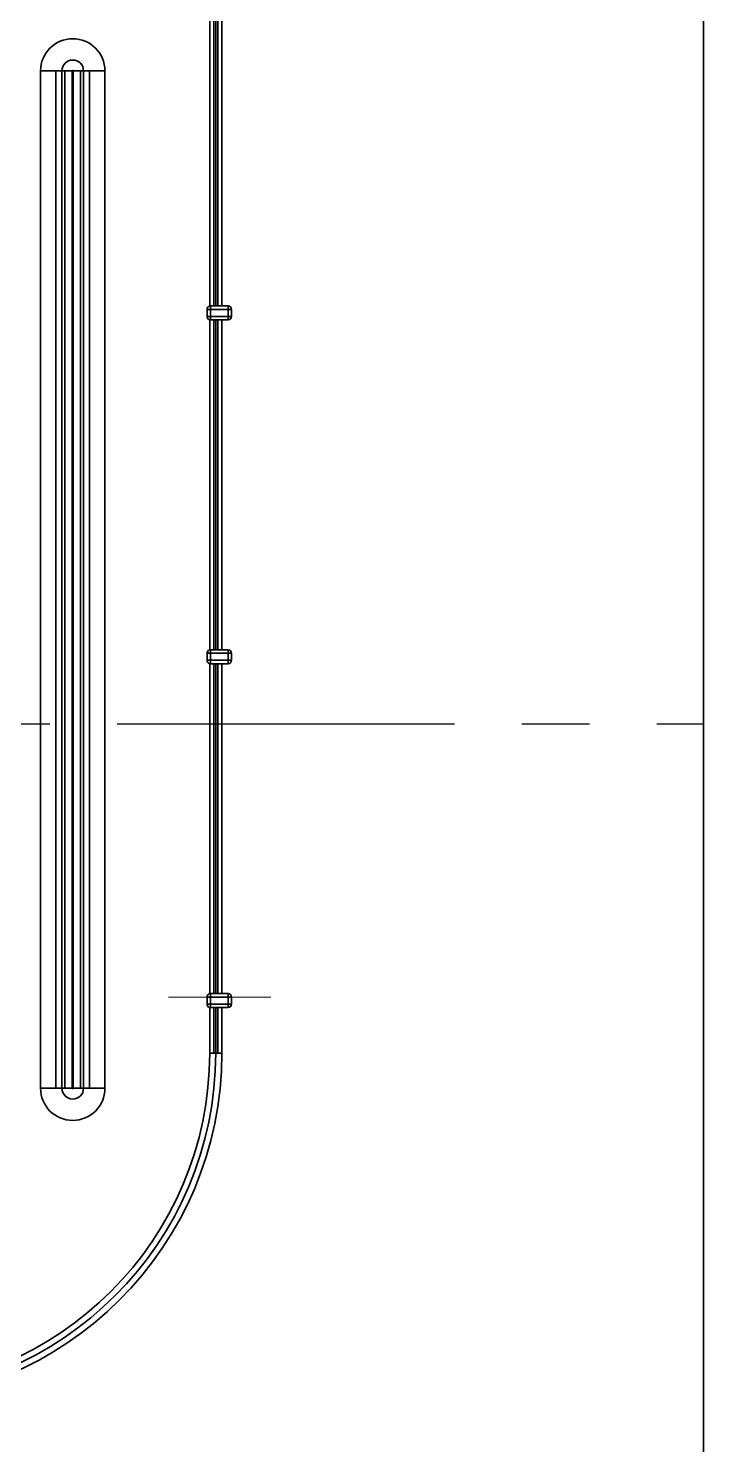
# Model space of a CAD drawing. Header units: millimetres. Extents: x -13 to 1082, y 396 to 866.
# Drawn here: x 360.5 to 457.1, y 556 to 758.8 of the extents above; entities that cross this region are included whole.
import ezdxf

# ---------------------------------------------------------------- set-up
doc = ezdxf.new("R2010")
doc.units = ezdxf.units.MM
doc.linetypes.add('CENTER', pattern=[50.8, 31.75, -6.35, 6.35, -6.35])
doc.layers.add('1', color=7, linetype='Continuous', true_color=0xffffff)
doc.layers.add('10', color=7, linetype='Continuous', true_color=0xffffff)

msp = doc.modelspace()

# ---------------------------------------------------------------- linework, layer by layer
at = {"layer": '1', "color": 1, "linetype": 'CENTER', "lineweight": 18}
msp.add_line((380.495, 620.094), (395.132, 620.094), dxfattribs=at)
at = {"layer": '10', "color": 7, "linetype": 'Continuous', "lineweight": 35}
for p, q in [((386.403, 766.152), (386.403, 719.072)), ((386.983, 719.086), (386.983, 766.152)), ((387.273, 766.152), (387.273, 719.086)), ((387.563, 766.784), (387.563, 719.086)), ((388.143, 719.086), (388.143, 764.911)), ((457.085, 525.099), (457.085, 764.911)), ((362.199, 752.754), (362.199, 607.029)), ((362.199, 752.754), (365.256, 752.754)), ((364.402, 607.029), (364.402, 752.754)), ((365.256, 752.754), (366.738, 752.754)), ((365.256, 607.029), (365.256, 752.754)), ((365.67, 752.754), (365.67, 607.029)), ((366.738, 607.029), (366.738, 752.754)), ((366.872, 752.754), (368.354, 752.754)), ((366.872, 752.754), (366.872, 607.029)), ((367.94, 607.029), (367.94, 752.754)), ((368.354, 752.754), (368.354, 607.029)), ((368.354, 752.754), (371.411, 752.754)), ((369.208, 752.754), (369.208, 607.029)), ((371.411, 607.029), (371.411, 752.754)), ((386.021, 718.586), (386.522, 718.586)), ((386.021, 718.586), (386.021, 717.577)), ((387.273, 719.086), (386.522, 719.086)), ((386.522, 719.086), (386.522, 718.586)), ((386.522, 718.586), (386.522, 717.577)), ((386.522, 718.586), (389.038, 718.586)), ((387.203, 719.086), (389.038, 719.086)), ((388.143, 719.086), (387.273, 719.086)), ((389.038, 719.086), (388.143, 719.086)), ((389.038, 718.584), (389.038, 717.579)), ((389.538, 718.585), (389.538, 717.58)), ((386.021, 717.577), (386.522, 717.577)), ((386.403, 717.091), (386.403, 669.827)), ((389.038, 717.577), (386.522, 717.577)), ((386.522, 717.577), (386.522, 717.076)), ((386.522, 717.076), (387.273, 717.076)), ((386.983, 669.841), (386.983, 717.076)), ((389.038, 717.076), (387.203, 717.076)), ((387.273, 717.076), (387.273, 669.841)), ((387.273, 717.076), (388.143, 717.076)), ((387.563, 669.841), (387.563, 717.076)), ((388.143, 669.841), (388.143, 717.076)), ((388.143, 717.076), (389.038, 717.076)), ((389.038, 717.58), (389.538, 717.58)), ((386.522, 669.841), (386.522, 669.341)), ((387.273, 669.841), (386.522, 669.841)), ((387.203, 669.841), (389.038, 669.841)), ((388.143, 669.841), (387.273, 669.841)), ((389.038, 669.841), (388.143, 669.841)), ((386.021, 669.341), (386.522, 669.341)), ((386.021, 669.341), (386.021, 668.332)), ((386.021, 668.332), (386.522, 668.332)), ((386.403, 667.846), (386.403, 620.582)), ((386.522, 669.341), (386.522, 668.332)), ((386.522, 669.341), (389.038, 669.341)), ((389.038, 668.332), (386.522, 668.332)), ((386.522, 668.332), (386.522, 667.831)), ((386.522, 667.831), (387.273, 667.831)), ((386.983, 620.596), (386.983, 667.831)), ((389.038, 667.831), (387.203, 667.831)), ((387.273, 667.831), (387.273, 620.596)), ((387.273, 667.831), (388.143, 667.831)), ((387.563, 620.596), (387.563, 667.831)), ((388.143, 620.596), (388.143, 667.831)), ((388.143, 667.831), (389.038, 667.831)), ((389.038, 669.339), (389.038, 668.334)), ((389.038, 668.335), (389.538, 668.335)), ((389.538, 669.34), (389.538, 668.335)), ((386.021, 620.096), (386.021, 619.087)), ((386.522, 619.087), (386.021, 619.087)), ((387.273, 620.596), (386.521, 620.596)), ((386.521, 620.094), (389.038, 620.094)), ((386.522, 619.087), (386.522, 620.094)), ((389.038, 619.087), (386.522, 619.087)), ((386.522, 618.586), (386.522, 619.087)), ((387.202, 620.596), (389.038, 620.596)), ((388.143, 620.596), (387.273, 620.596)), ((389.038, 620.596), (388.143, 620.596)), ((389.038, 620.094), (389.038, 619.089)), ((389.038, 619.09), (389.538, 619.09)), ((389.538, 620.095), (389.538, 619.09)), ((386.403, 618.601), (386.403, 612.054)), ((386.522, 618.586), (387.273, 618.586)), ((386.983, 612.054), (386.983, 618.586)), ((389.038, 618.586), (387.203, 618.586)), ((387.273, 618.586), (387.273, 612.054)), ((387.273, 618.586), (388.143, 618.586)), ((387.563, 618.586), (387.563, 612.054)), ((388.143, 612.054), (388.143, 618.586)), ((388.143, 618.586), (389.038, 618.586)), ((387.273, 612.054), (386.403, 612.054)), ((388.143, 612.054), (387.273, 612.054)), ((365.256, 607.029), (362.199, 607.029)), ((366.738, 607.029), (365.256, 607.029)), ((368.354, 607.029), (366.872, 607.029)), ((371.411, 607.029), (368.354, 607.029))]:
    msp.add_line(p, q, dxfattribs=at)
at = {"layer": '10', "color": 1, "linetype": 'CENTER', "ltscale": 1.52}
msp.add_line((-12.915, 659.236), (457.085, 659.236), dxfattribs=at)
at = {"layer": '10', "color": 7, "linetype": 'Continuous', "lineweight": 35}
for centre, radius, start, end in [((366.805, 752.754), 4.606, 0, 180), ((366.805, 752.754), 1.549, 0, 180), ((366.805, 752.754), 0.0669, 0, 180), ((386.522, 718.586), 0.501, 103.79031, 180), ((389.038, 718.586), 0.5, 359.86411, 90.00548), ((386.522, 717.577), 0.501, 180, 256.20969), ((389.038, 717.58), 0.5, 270.00992, 360), ((386.522, 669.341), 0.501, 103.79031, 180), ((389.038, 669.341), 0.5, 359.86411, 90.00548), ((386.522, 668.332), 0.501, 180, 256.20969), ((389.038, 668.335), 0.5, 270.00992, 360), ((386.521, 620.096), 0.5, 103.72613, 180), ((386.522, 619.087), 0.501, 180, 256.2177), ((389.038, 620.096), 0.5, 359.86407, 90.00548), ((389.038, 619.09), 0.5, 270.00992, 360), ((338.163, 612.054), 48.24, 270, 0), ((338.163, 612.054), 49.11, 270, 0), ((338.163, 612.054), 49.981, 270, 0), ((366.805, 607.029), 4.606, 180, 0), ((366.805, 607.029), 1.549, 180, 0), ((366.805, 607.029), 0.0669, 180, 0)]:
    msp.add_arc(centre, radius, start, end, dxfattribs=at)
for points in [[(386.403, 719.072), (386.442, 719.082), (386.482, 719.086), (386.522, 719.086)], [(386.522, 717.076), (386.482, 717.076), (386.442, 717.081), (386.403, 717.091)], [(386.403, 669.827), (386.442, 669.837), (386.482, 669.841), (386.522, 669.841)], [(386.522, 667.831), (386.482, 667.831), (386.442, 667.836), (386.403, 667.846)], [(386.403, 620.582), (386.442, 620.592), (386.481, 620.596), (386.521, 620.596)], [(386.522, 618.586), (386.482, 618.586), (386.442, 618.591), (386.403, 618.601)]]:
    msp.add_open_spline(points, degree=3, dxfattribs=at)
for points, knots in [([(389.038, 719.086), (389.038, 719.086), (389.038, 719.083), (389.038, 719.07), (389.038, 719.06), (389.038, 719.035), (389.038, 719.019), (389.038, 718.983), (389.038, 718.962), (389.038, 718.915), (389.038, 718.89), (389.038, 718.835), (389.038, 718.806), (389.038, 718.745), (389.038, 718.714), (389.038, 718.649), (389.038, 718.617), (389.038, 718.584)], [0, 0, 0, 0, 0.125, 0.125, 0.25, 0.25, 0.375, 0.375, 0.5, 0.5, 0.625, 0.625, 0.75, 0.75, 0.875, 0.875, 1, 1, 1, 1]), ([(389.038, 718.584), (389.042, 718.584), (389.05, 718.584), (389.061, 718.584), (389.072, 718.584), (389.083, 718.584), (389.094, 718.584), (389.106, 718.584), (389.117, 718.584), (389.128, 718.584), (389.139, 718.584), (389.15, 718.584), (389.161, 718.584), (389.172, 718.585), (389.183, 718.585), (389.194, 718.585), (389.206, 718.585), (389.217, 718.585), (389.228, 718.585), (389.239, 718.585), (389.25, 718.586), (389.261, 718.586), (389.272, 718.586), (389.283, 718.586), (389.294, 718.586), (389.305, 718.586), (389.316, 718.586), (389.327, 718.586), (389.338, 718.586), (389.349, 718.586), (389.359, 718.586), (389.37, 718.586), (389.38, 718.586), (389.389, 718.586), (389.398, 718.587), (389.407, 718.587), (389.416, 718.587), (389.425, 718.587), (389.434, 718.587), (389.442, 718.587), (389.451, 718.587), (389.46, 718.587), (389.468, 718.587), (389.477, 718.587), (389.485, 718.587), (389.492, 718.587), (389.5, 718.587), (389.507, 718.587), (389.513, 718.586), (389.519, 718.586), (389.524, 718.586), (389.529, 718.585), (389.532, 718.585), (389.535, 718.585), (389.537, 718.585), (389.538, 718.585), (389.538, 718.585)], [0, 0, 0, 0, 0.014675, 0.0292946, 0.0438737, 0.0584272, 0.0729701, 0.0875168, 0.1020817, 0.1166791, 0.1313226, 0.1460258, 0.1608018, 0.1756632, 0.1906224, 0.2056912, 0.2208809, 0.2362023, 0.2516659, 0.2672814, 0.2830582, 0.299005, 0.3151302, 0.3314414, 0.347946, 0.3646505, 0.3815612, 0.3986836, 0.4160231, 0.4335842, 0.4513711, 0.4693874, 0.4876365, 0.50329, 0.5195111, 0.5363088, 0.5536912, 0.5716658, 0.5902393, 0.6094174, 0.6292055, 0.6496079, 0.6706281, 0.6922688, 0.7145319, 0.7374182, 0.7609277, 0.7850593, 0.8098108, 0.835179, 0.8611595, 0.8877464, 0.9149329, 0.9427107, 0.9710701, 1, 1, 1, 1]), ([(389.038, 717.579), (389.038, 717.546), (389.038, 717.513), (389.038, 717.449), (389.038, 717.418), (389.038, 717.357), (389.038, 717.328), (389.038, 717.274), (389.038, 717.249), (389.038, 717.202), (389.038, 717.182), (389.038, 717.145), (389.038, 717.13), (389.038, 717.105), (389.038, 717.096), (389.038, 717.083), (389.038, 717.08), (389.038, 717.08)], [0, 0, 0, 0, 0.125, 0.125, 0.25, 0.25, 0.375, 0.375, 0.5, 0.5, 0.625, 0.625, 0.75, 0.75, 0.875, 0.875, 1, 1, 1, 1]), ([(389.038, 669.841), (389.038, 669.841), (389.038, 669.838), (389.038, 669.825), (389.038, 669.815), (389.038, 669.79), (389.038, 669.774), (389.038, 669.738), (389.038, 669.717), (389.038, 669.67), (389.038, 669.645), (389.038, 669.59), (389.038, 669.561), (389.038, 669.5), (389.038, 669.469), (389.038, 669.404), (389.038, 669.372), (389.038, 669.339)], [0, 0, 0, 0, 0.125, 0.125, 0.25, 0.25, 0.375, 0.375, 0.5, 0.5, 0.625, 0.625, 0.75, 0.75, 0.875, 0.875, 1, 1, 1, 1]), ([(389.038, 669.339), (389.042, 669.339), (389.05, 669.339), (389.061, 669.339), (389.072, 669.339), (389.083, 669.339), (389.094, 669.339), (389.106, 669.339), (389.117, 669.339), (389.128, 669.339), (389.139, 669.339), (389.15, 669.339), (389.161, 669.339), (389.172, 669.34), (389.183, 669.34), (389.194, 669.34), (389.206, 669.34), (389.217, 669.34), (389.228, 669.34), (389.239, 669.34), (389.25, 669.341), (389.261, 669.341), (389.272, 669.341), (389.283, 669.341), (389.294, 669.341), (389.305, 669.341), (389.316, 669.341), (389.327, 669.341), (389.338, 669.341), (389.349, 669.341), (389.359, 669.341), (389.37, 669.341), (389.38, 669.341), (389.389, 669.341), (389.398, 669.342), (389.407, 669.342), (389.416, 669.342), (389.425, 669.342), (389.434, 669.342), (389.442, 669.342), (389.451, 669.342), (389.46, 669.342), (389.468, 669.342), (389.477, 669.342), (389.485, 669.342), (389.492, 669.342), (389.5, 669.342), (389.507, 669.342), (389.513, 669.341), (389.519, 669.341), (389.524, 669.341), (389.529, 669.34), (389.532, 669.34), (389.535, 669.34), (389.537, 669.34), (389.538, 669.34), (389.538, 669.34)], [0, 0, 0, 0, 0.014675, 0.0292946, 0.0438737, 0.0584272, 0.0729701, 0.0875168, 0.1020817, 0.1166791, 0.1313226, 0.1460258, 0.1608018, 0.1756632, 0.1906224, 0.2056912, 0.2208809, 0.2362023, 0.2516659, 0.2672814, 0.2830582, 0.299005, 0.3151302, 0.3314414, 0.347946, 0.3646505, 0.3815612, 0.3986836, 0.4160231, 0.4335842, 0.4513711, 0.4693874, 0.4876365, 0.50329, 0.5195111, 0.5363088, 0.5536912, 0.5716658, 0.5902393, 0.6094174, 0.6292055, 0.6496079, 0.6706281, 0.6922688, 0.7145319, 0.7374182, 0.7609277, 0.7850593, 0.8098108, 0.835179, 0.8611595, 0.8877464, 0.9149329, 0.9427107, 0.9710701, 1, 1, 1, 1]), ([(389.038, 668.334), (389.038, 668.301), (389.038, 668.268), (389.038, 668.204), (389.038, 668.173), (389.038, 668.112), (389.038, 668.083), (389.038, 668.029), (389.038, 668.004), (389.038, 667.957), (389.038, 667.937), (389.038, 667.9), (389.038, 667.885), (389.038, 667.86), (389.038, 667.851), (389.038, 667.838), (389.038, 667.835), (389.038, 667.835)], [0, 0, 0, 0, 0.125, 0.125, 0.25, 0.25, 0.375, 0.375, 0.5, 0.5, 0.625, 0.625, 0.75, 0.75, 0.875, 0.875, 1, 1, 1, 1]), ([(386.521, 620.094), (386.488, 620.094), (386.456, 620.094), (386.391, 620.094), (386.36, 620.094), (386.3, 620.094), (386.271, 620.094), (386.216, 620.094), (386.191, 620.094), (386.144, 620.094), (386.124, 620.094), (386.087, 620.094), (386.072, 620.094), (386.047, 620.094), (386.037, 620.094), (386.024, 620.094), (386.021, 620.094), (386.021, 620.094)], [0, 0, 0, 0, 0.1250385, 0.1250385, 0.250077, 0.250077, 0.3751154, 0.3751154, 0.5001539, 0.5001539, 0.6251924, 0.6251924, 0.7502309, 0.7502309, 0.8752694, 0.8752694, 1, 1, 1, 1]), ([(386.521, 620.094), (386.521, 620.127), (386.521, 620.159), (386.521, 620.224), (386.521, 620.255), (386.521, 620.315), (386.521, 620.344), (386.521, 620.399), (386.521, 620.424), (386.521, 620.47), (386.521, 620.491), (386.521, 620.527), (386.521, 620.543), (386.521, 620.568), (386.521, 620.577), (386.521, 620.589), (386.521, 620.593), (386.521, 620.592)], [0, 0, 0, 0, 0.125, 0.125, 0.25, 0.25, 0.375, 0.375, 0.5, 0.5, 0.625, 0.625, 0.75, 0.75, 0.875, 0.875, 1, 1, 1, 1]), ([(389.038, 620.596), (389.038, 620.596), (389.038, 620.593), (389.038, 620.58), (389.038, 620.57), (389.038, 620.545), (389.038, 620.529), (389.038, 620.493), (389.038, 620.472), (389.038, 620.425), (389.038, 620.4), (389.038, 620.345), (389.038, 620.316), (389.038, 620.255), (389.038, 620.224), (389.038, 620.159), (389.038, 620.127), (389.038, 620.094)], [0, 0, 0, 0, 0.125, 0.125, 0.25, 0.25, 0.375, 0.375, 0.5, 0.5, 0.625, 0.625, 0.75, 0.75, 0.875, 0.875, 1, 1, 1, 1]), ([(389.038, 620.094), (389.042, 620.094), (389.05, 620.094), (389.061, 620.094), (389.072, 620.094), (389.083, 620.094), (389.094, 620.094), (389.106, 620.094), (389.117, 620.094), (389.128, 620.094), (389.139, 620.094), (389.15, 620.094), (389.161, 620.094), (389.172, 620.095), (389.183, 620.095), (389.194, 620.095), (389.206, 620.095), (389.217, 620.095), (389.228, 620.095), (389.239, 620.095), (389.25, 620.096), (389.261, 620.096), (389.272, 620.096), (389.283, 620.096), (389.294, 620.096), (389.305, 620.096), (389.316, 620.096), (389.327, 620.096), (389.338, 620.096), (389.349, 620.096), (389.359, 620.096), (389.37, 620.096), (389.38, 620.096), (389.389, 620.096), (389.398, 620.097), (389.407, 620.097), (389.416, 620.097), (389.425, 620.097), (389.434, 620.097), (389.442, 620.097), (389.451, 620.097), (389.46, 620.097), (389.468, 620.097), (389.477, 620.097), (389.485, 620.097), (389.492, 620.097), (389.5, 620.097), (389.507, 620.097), (389.513, 620.096), (389.519, 620.096), (389.524, 620.096), (389.529, 620.095), (389.532, 620.095), (389.535, 620.095), (389.537, 620.095), (389.538, 620.095), (389.538, 620.095)], [0, 0, 0, 0, 0.014675, 0.0292946, 0.0438737, 0.0584272, 0.0729701, 0.0875168, 0.1020818, 0.1166791, 0.1313226, 0.1460258, 0.1608018, 0.1756633, 0.1906225, 0.2056913, 0.2208809, 0.2362024, 0.2516659, 0.2672814, 0.2830582, 0.2990051, 0.3151303, 0.3314415, 0.347946, 0.3646506, 0.3815612, 0.3986837, 0.4160232, 0.4335843, 0.4513711, 0.4693875, 0.4876366, 0.5032901, 0.5195112, 0.5363089, 0.5536913, 0.5716659, 0.5902393, 0.6094175, 0.6292056, 0.649608, 0.6706281, 0.6922688, 0.7145319, 0.7374182, 0.7609277, 0.7850593, 0.8098109, 0.8351791, 0.8611595, 0.8877464, 0.9149329, 0.9427107, 0.9710701, 1, 1, 1, 1]), ([(389.038, 619.089), (389.038, 619.056), (389.038, 619.023), (389.038, 618.959), (389.038, 618.928), (389.038, 618.867), (389.038, 618.838), (389.038, 618.784), (389.038, 618.759), (389.038, 618.712), (389.038, 618.692), (389.038, 618.655), (389.038, 618.64), (389.038, 618.615), (389.038, 618.606), (389.038, 618.593), (389.038, 618.59), (389.038, 618.59)], [0, 0, 0, 0, 0.125, 0.125, 0.25, 0.25, 0.375, 0.375, 0.5, 0.5, 0.625, 0.625, 0.75, 0.75, 0.875, 0.875, 1, 1, 1, 1])]:
    msp.add_open_spline(points, degree=3, knots=knots, dxfattribs=at)

doc.saveas('drawing.dxf')
